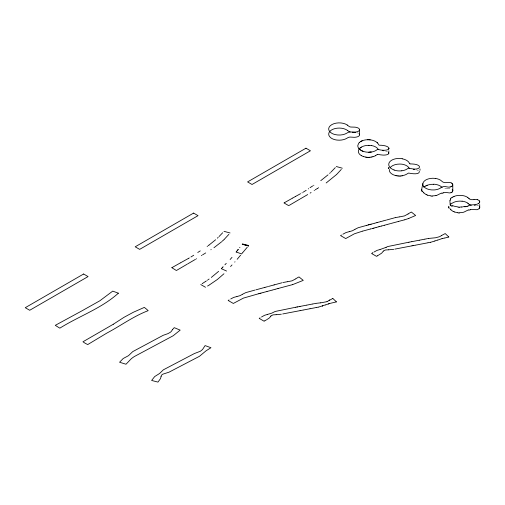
<?xml version="1.0" encoding="UTF-8"?>
<svg xmlns="http://www.w3.org/2000/svg" width="505" height="505" viewBox="0 0 505 505"><rect width="100%" height="100%" fill="white"/><g stroke="black" fill="none" stroke-linecap="round" stroke-linejoin="round"><path stroke-width="0.38" stroke-dasharray="2.52 1.89" d="M447.398 188.46L448.92 188.333A3.175 1.831 0 0 1 449.229 188.346A3.889 2.247 0 0 1 450.51 188.58A4.356 2.519 0 0 1 450.782 188.668A4.185 2.405 0.1 0 1 451.331 188.895M447.316 188.472L445.947 188.599A4.103 2.367 0 0 1 445.637 188.605A4.248 2.449 0 0 1 444.324 188.46A4.848 2.796 0 0 1 444.028 188.39A4.393 2.538 0 0 1 443.144 188.106M416.398 169.794L418.519 170.627M357.205 132.783L358.02 133.105A4.608 2.658 0 0 1 358.556 133.415M387.48 151.828L387.303 151.74A6.716 3.876 0 0 0 386.836 151.525L386.666 151.462A8.055 4.652 0 0 0 386.136 151.273L385.959 151.216A9.216 5.321 0 0 0 385.668 151.128M478.494 205.813A4.204 2.418 0.1 0 0 477.56 205.421L477.496 205.396A4.053 2.342 0 0 0 476.556 205.194"/><path stroke-width="0.76" d="M479.687 204.544L479.731 207.309M377.222 154.562L377.708 154.372A0.972 0.562 -0.1 0 1 377.923 154.341A1.584 0.915 -0.1 0 1 378.51 154.379A2.342 1.357 -0.1 0 1 378.737 154.423L379.482 154.618A7.916 4.583 -0.1 0 0 380.025 154.757L380.227 154.782A10.157 5.852 0 0 0 380.543 154.833L382.979 155.085A10.504 6.06 0 0 0 383.276 155.092L383.447 155.098A9.892 5.706 0 0 0 384.103 155.092L384.33 155.079A8.888 5.126 0 0 0 384.924 155.041L385.126 155.029A7.651 4.412 0 0 0 385.732 154.953L385.902 154.928A6.3 3.63 0 0 0 386.521 154.808L386.678 154.77A4.93 2.841 0 0 0 387.266 154.599L387.436 154.536A3.699 2.134 0 0 0 387.928 154.315A3.207 1.85 0 0 0 388.086 154.221A2.765 1.597 0 0 0 388.446 153.949A2.468 1.427 0 0 0 388.553 153.829A2.329 1.345 0 0 0 388.736 153.501A2.26 1.3 0 0 0 388.762 153.369L388.831 150.85M421.536 190.076L422.843 183.65M419.977 170.318L420.027 168.967M449.873 200.548L450.189 204.563M421.555 189.956L421.927 189.571M358.784 149.714L358.411 150.913A9.526 5.498 0 0 0 358.373 151.21L358.367 151.311A9.021 5.208 0 0 0 358.38 151.689L358.392 151.822A10.176 5.871 0 0 0 358.443 152.119L358.493 152.34A10.523 6.073 0 0 0 358.594 152.63L358.645 152.762A10.435 6.022 0 0 0 358.796 153.097L358.866 153.223A10.416 6.009 0 0 0 359.061 153.545L359.15 153.671A10.365 5.984 0 0 0 359.39 153.981L359.491 154.101A10.321 5.953 0 0 0 359.775 154.404L359.895 154.517A10.27 5.927 0 0 0 360.223 154.808L360.355 154.915A10.226 5.902 0 0 0 360.722 155.186L360.873 155.287A10.182 5.877 0 0 0 361.271 155.54L361.435 155.641M450.277 199.406L450.864 198.56M270.484 316.597L270.958 315.972M270.383 316.749L269.493 317.822A9.563 5.523 0 0 1 269.077 318.169L267.088 319.463M248.176 246.131L248.668 245.499L242.476 243.947L242.242 244.294L248.315 245.821M236.125 252.09L237.476 250.379M239.925 247.343L239.66 247.671M238.341 249.318L237.703 250.095M241.939 253.542L242.741 252.576M237.217 250.695L237.571 250.265M238.038 249.691L237.268 250.638M241.579 253.983L236.22 251.957M232.01 257.361L230.135 259.494M240.506 255.29L240.235 255.618M239.97 255.94L237.161 259.292M342.327 168.209L336.298 166.524M247.248 247.242L242.981 252.292M230.57 266.526L232.022 264.942M228.891 234.333L224.466 239.118M341.273 169.446L336.892 174.187M224.902 264.803L226.265 263.351M479.359 202.865L478.469 203.566M223.986 231.328L230.046 232.969M235.002 261.779L234.718 262.101M383.345 251.086L381.856 252.954A9.563 5.523 0 0 1 381.458 253.283L379.444 254.596M450.17 204.929L450.889 204.171M223.172 266.747L222.875 267.069M335.295 167.635L331.122 171.959M222.68 232.767L219.025 236.561M222.812 267.139L222.25 267.738M226.581 271.052L221.335 268.685M222.187 267.808L221.493 268.521M479.176 208.723L477.124 209.695L470.439 209.493M271.021 315.903L273.053 314.868L276.065 314.697M383.409 251.017L385.441 249.981L388.446 249.817M359.251 142.669L359.371 142.555A10.914 6.35 1.9 0 1 359.699 142.265L359.831 142.151A10.857 6.319 1.9 0 1 360.204 141.873L360.349 141.772A10.763 6.262 1.9 0 1 362.016 140.876L362.199 140.794M224.214 239.364L223.122 240.418M223.961 273.754L217.39 279.461L209.386 284.927M336.576 174.503L326.167 182.974M218.173 237.388L217.352 238.164M330.459 172.603L329.613 173.398M218.614 271.355L211.324 277.434M222.838 240.683L222.307 241.175M448.964 206.305L448.49 206.936M360.059 148.06L359.951 148.154A10.599 6.117 0 0 0 359.819 148.281L359.528 148.584A9.387 5.416 0 0 0 359.276 148.893L359.181 149.019A8.989 5.189 0 0 0 359.049 149.221M215.629 239.755L208.988 245.108M328.054 174.825L320.77 180.664M221.745 241.68L213.943 247.747M424.844 186.56L425.033 186.414A10.138 5.826 -0.2 0 1 433.479 184.306M360.538 147.668L360.4 147.776A10.416 6.009 0 0 0 360.04 148.11M295.709 278.842L298.051 277.378A17.725 10.233 0 0 1 298.651 277.1L299.017 276.942L303.259 280.376L292.622 284.624M408.072 213.975L410.439 212.491A17.725 10.233 0 0 1 411.038 212.214L411.405 212.056L415.64 215.49L408.88 218.375M408.046 213.994L404.499 215.913L399.619 216.872M295.507 278.994L292.048 280.824L287.326 281.752M208.836 245.215L208.382 245.544M197.745 252.494L200.239 250.89M310.057 187.664L312.652 185.985M242.608 294.2L245.834 292.597L255.063 290.053M354.914 229.377L352.433 230.76L349.252 231.662M355.072 229.257L358.146 227.736L366.314 225.476M209.114 279.038L208.294 279.618M242.4 294.352L239.995 295.665L237.009 296.523M441.843 235.355L445.208 233.569L448.819 236.99M207.612 246.093L207.126 246.434M329.342 300.33L332.789 298.468M329.595 300.147L329.172 300.443M441.698 235.456L439.767 236.605A2.418 1.395 0 0 1 439.571 236.693L435.562 237.767L428.448 238.455M329.689 300.084L327.379 301.491A2.418 1.395 0 0 1 327.183 301.58L327.07 301.624M308.637 188.662L308.296 188.895M207.77 279.978L207.429 280.212M441.073 187.639L442.096 187.039A3.541 2.045 0 0 1 442.348 186.938A4.324 2.493 0 0 1 443.56 186.642A4.823 2.784 0 0 1 443.857 186.597A4.034 2.329 0 0 1 445.17 186.566A3.762 2.171 0 0 1 445.467 186.597L448.257 187.115A3.276 1.894 0 0 0 448.56 187.128A3.945 2.279 0 0 0 449.86 187.027A4.324 2.5 0 0 0 450.151 186.97M441.023 187.677L440.764 187.854A15.125 8.73 0 0 1 440.101 188.277L439.88 188.403A9.223 5.321 0 0 1 438.864 188.883L438.675 188.958A10.428 6.022 0 0 1 437.469 189.362L437.229 189.432A10.087 5.826 0 0 1 435.966 189.71L435.67 189.76A10.169 5.871 0 0 1 434.382 189.918L434.079 189.937A10.15 5.858 0 0 1 422.837 183.738A10.15 5.858 0 0 1 435.354 178.416L435.651 178.461M315.227 189.811L316.982 188.725M202.568 254.88L204.626 253.592M206.4 280.906L205.636 281.418M314.47 190.322L314.142 190.543M201.811 255.391L201.419 255.644M205.295 281.639L202.884 283.204M193.743 255.233L190.909 257.007M306.182 190.316L303.271 192.14M211.204 249.565L210.869 249.779M202.53 283.425L202.177 283.646M311.074 192.512L310.108 193.112M313.876 185.24L313.548 185.442M200.756 284.536L205.497 287.269M209.026 285.148L207.555 286.045M261.514 317.001L264.374 315.41A10.681 6.167 0 0 1 264.91 315.189L267.555 314.426M374.066 252.014L376.762 250.524A10.681 6.167 0 0 1 377.292 250.303L379.943 249.539M377.33 255.846L378.946 254.886M377.14 154.612L375.392 155.717M264.91 320.751L266.558 319.772M377.21 255.921L376.496 256.338L371.592 253.504L372.482 252.967M372.999 252.664L372.709 252.841M264.727 320.864L264.109 321.224L259.204 318.39L260.1 317.853M360.759 141.514L360.923 141.419A10.719 6.237 1.9 0 1 362.697 140.605L362.906 140.535A10.618 6.174 1.9 0 1 363.43 140.365L363.638 140.308A10.548 6.136 1.9 0 1 364.976 139.999L365.203 139.961A10.536 6.123 1.9 0 1 365.79 139.872L366.018 139.841A10.453 6.079 1.9 0 1 366.617 139.784L366.851 139.765A10.409 6.054 1.9 0 1 372.45 140.276L372.665 140.339A10.441 6.073 1.9 0 1 375.329 141.381L375.493 141.476A10.573 6.148 1.9 0 1 376.496 142.113L376.642 142.227A10.643 6.186 1.9 0 1 377.008 142.517L377.14 142.637M196.514 258.724L196.199 258.913M318.661 187.727L318.055 188.087M205.724 252.942L205.15 253.283M317.62 188.346L317.304 188.535M230.741 298.966L233.436 297.533A10.845 6.262 0 0 1 233.828 297.376L236.87 296.549M342.889 234.219L345.818 232.653A10.845 6.262 0 0 1 346.215 232.489L349.182 231.681M195.435 259.362L187.841 263.799M468.16 205.958L469.524 205.27A4.217 2.462 -1.8 0 1 470.78 204.961L475.527 204.645A3.718 0.581 -17.5 0 0 476.985 204.197L478.424 203.591M307.709 194.545L300.14 198.964M176.895 270.219L187.254 264.134M289.283 205.333L299.635 199.254M176.39 270.516L171.826 267.694M292.622 198.086L284.328 202.745M292.824 197.973L295.299 196.584M180.436 262.859L188.169 258.579M180.209 262.991L171.94 267.631M302.325 192.689L302.009 192.872M341.462 235.052L340.547 235.582L345.71 238.562L354.384 233.809L362.596 231.132M229.074 299.938L228.159 300.469L233.323 303.448L243.429 298.101L258.371 293.815M361.479 147.056L361.643 146.961A10.34 5.965 0 0 1 362.085 146.734L362.268 146.646A10.289 5.94 0 0 1 362.741 146.444L362.931 146.368A10.245 5.908 0 0 1 364.162 145.951L364.364 145.894A10.15 5.858 0 0 1 365.696 145.604L365.917 145.566A10.062 5.807 0 0 1 367.305 145.402L367.539 145.389A9.936 5.719 0 0 1 368.132 145.371L368.36 145.358M189.331 257.922L188.403 258.446M468.078 206.002L467.081 206.463M300.557 193.693L295.412 196.521M380.126 249.502L386.123 247.33M386.085 247.355L387.278 246.718A6.975 4.027 0 0 1 387.644 246.566L408.539 242.28M425.942 185.846L426.169 185.72A10.157 5.871 0 0 1 427.211 185.228M451.508 192.474L451.262 192.601A3.548 2.557 16.9 0 1 451.041 192.746M434.824 241.03L430.733 242.248M434.849 241.018L435.676 240.632A5.183 2.992 0 0 1 435.859 240.563L437.702 240.077M322.405 305.935L322.708 305.784L322.348 305.961M408.81 218.412L404.89 219.763M322.739 305.771L318.554 307.097M322.777 305.752L323.288 305.519A5.183 2.992 0 0 1 323.471 305.449L325.315 304.963M328.439 303.985L328.673 303.877M329.632 303.486L329.607 303.499A2.405 1.389 0 0 0 329.399 303.568L325.517 304.925M454.083 196.42L454.165 196.382A10.157 5.858 0 0 1 461.911 195.467L462.031 195.486A10.201 5.89 0 0 1 463.495 195.732L463.609 195.757A10.005 5.776 0 0 1 464.985 196.136L465.086 196.174A10.637 6.142 0 0 1 466.336 196.679L466.431 196.723A9.361 5.404 0 0 1 467.529 197.329M326.912 301.687L320.606 302.849M448.781 237.003L444.987 237.975M336.362 301.902L329.677 303.473M336.437 301.876L332.827 298.455M451.009 192.702L449.816 192.91A4.709 4.173 45.2 0 1 449.526 192.929L446.262 192.493L443.314 192.714M442.121 238.568L444.671 238.025M442.203 238.543L441.995 238.612A2.405 1.389 0 0 0 441.78 238.688L437.873 240.045M442.008 193.024L441.749 193.106A13.117 11.255 -37.9 0 0 440.461 193.541L437.242 195.151A9.74 9.576 62.3 0 1 435.998 195.599M395.2 217.661L399.404 216.891M282.819 282.548L287.137 281.765M375.404 155.723A8.446 4.867 -0.1 0 1 374.956 155.95L374.123 156.297A10.068 5.814 0 0 1 373.599 156.493L373.422 156.55A10.245 5.908 0 0 1 372.867 156.714L372.873 156.72M395.043 217.706L394.531 217.851M372.791 156.739L372.69 156.771A10.119 5.858 0.1 0 1 372.122 156.922L371.895 156.954A10.169 5.795 -0.2 0 1 371.314 157.023M371.106 224.182L370.79 224.27M386.71 219.965L393.951 218.002M383.497 220.836L386.085 220.136M375.954 227.528L374.072 228.039M387.714 224.353L390.081 223.715M466.999 206.488L465.888 206.678M268.401 286.461L273.577 285.054M274.329 284.852L281.803 282.825M275.212 289.27L277.649 288.614M278.35 288.418L292.502 284.65M366.441 225.445L367.488 225.161M368.492 224.889L368.858 224.788M370.91 224.239L374.079 223.38M380.492 221.651L383.099 220.944M367.81 225.072L368.574 224.864M370.916 228.891L371.503 228.727M372.924 228.348L373.321 228.241M384.469 225.236L387.322 224.46M398.666 221.386L390.624 223.564M372.254 228.525L372.848 228.367M398.811 221.341L404.751 219.795M274.291 284.864L273.893 284.971M258.528 293.777L259.078 293.626M259.791 293.437L260.46 293.253M263.137 292.534L263.37 292.471M272.283 290.066L274.941 289.346M278.236 288.45L277.889 288.544M435.96 195.599L432.413 195.927M369.502 224.618L368.978 224.757M376.427 222.749L374.451 223.279M369.546 224.605L370.708 224.289M377.374 222.49L380.107 221.758M376.667 222.686L377.26 222.522M373.99 228.058L373.517 228.184M376.149 227.477L378.542 226.833M379.432 226.593L381.502 226.032M362.824 231.069L370.758 228.929M381.622 226L384.374 225.262M378.744 226.777L379.35 226.612M255.991 289.807L264.873 287.408M264.948 287.389L267.669 286.657M259.235 293.582L259.595 293.487M261.129 293.07L262.707 292.647M263.761 292.363L266.962 291.499M267.044 291.48L271.898 290.173M260.144 293.336L260.933 293.127M267.252 314.495L271.677 313.195L274.897 311.604A6.975 4.027 0 0 1 275.257 311.446L295.475 307.293M428.36 238.474L427.722 238.6M316.061 303.341L320.53 302.849M315.808 303.391L315.423 303.467M428.777 242.621L430.639 242.261M316.389 307.507L318.257 307.147M424.995 239.118L427.154 238.707M427.981 242.772L428.398 242.69M312.614 304.004L314.773 303.593M315.593 307.659L316.098 307.564M409.435 242.11L411.607 241.693M411.815 241.655L412.408 241.541M412.8 241.466L419.169 240.241M424.787 239.162L419.251 240.228M411.941 245.853L412.402 245.765M412.528 245.739L413.185 245.613M415.823 245.108L427.653 242.836M295.602 307.267L299.263 306.573M306.952 305.096L312.355 304.054M282.718 313.952L300.014 310.651M300.14 310.625L303.063 310.07M303.436 309.994L309.969 308.744M310.051 308.725L315.12 307.753M408.665 242.255L409.132 242.166M413.273 245.594L415.451 245.184M394.815 249.123L411.689 245.897M300.115 306.409L299.389 306.548M297.003 307.002L297.369 306.933M300.361 306.358L306.699 305.146M393.685 249.337L388.515 249.817M281.348 314.211L276.203 314.703M371.308 157.068L369.944 157.263M371.396 152.024L371.194 152.055A10.409 6.054 1.9 0 1 363.972 151.582L363.783 151.525A10.453 6.079 1.9 0 1 361.17 150.421L361.018 150.332A10.611 6.174 1.9 0 1 359.112 148.817L358.998 148.691M401.86 175.816L400.837 175.955A9.197 5.366 -0.2 0 1 400.629 175.948L400.56 175.993M473.968 199.633L471.733 199.683A4.482 2.588 0 0 1 470.837 199.494L470.793 199.481A4.476 2.588 0 0 1 469.511 198.938M474.043 199.626L475.666 199.475A3.882 2.241 0 0 1 477.156 199.639L477.269 199.664M474.302 205.276L475.489 205.15M370.607 152.131L370.399 152.15A10.466 6.085 1.9 0 1 369.767 152.201L369.534 152.213M463.034 206.873L461.418 207.012M465.793 206.684L464.461 206.766M461.362 207.012L459.702 207.075M367.457 139.733L367.697 139.727A10.441 6.073 1.9 0 1 368.303 139.727L368.543 139.727M368.877 157.345L368.454 157.352M452.505 206.015L451.647 205.996M352.193 132.247L354.788 132.291A6.445 3.724 0 0 1 355.293 132.348A7.322 4.229 0 0 1 355.798 132.43M368.688 152.232L368.928 152.232A10.504 6.111 1.9 0 0 372.002 151.917L372.223 151.872A10.662 6.199 1.9 0 0 375.512 150.717L376.37 150.212A8.345 4.854 1.9 0 0 376.705 149.979L377.21 149.587A1.174 0.682 1.9 0 1 377.387 149.499A1.086 0.631 1.9 0 1 377.942 149.404A1.143 0.663 1.9 0 1 378.176 149.411L378.965 149.606A7.689 4.469 1.9 0 0 379.526 149.764L379.747 149.821A8.541 4.968 1.9 0 0 380.259 149.922L381.389 150.111A10.441 6.073 1.9 0 0 381.913 150.168L383.074 150.256A10.378 6.035 1.9 0 0 383.68 150.275L383.92 150.275A9.614 5.593 1.9 0 0 384.526 150.256L384.766 150.25A8.471 4.924 1.9 0 0 385.365 150.2L385.599 150.174A7.095 4.122 1.9 0 0 386.186 150.092L386.407 150.048A5.795 3.371 1.9 0 0 386.969 149.916L387.177 149.859A4.513 2.626 1.9 0 0 387.688 149.676A3.952 2.298 1.9 0 0 387.878 149.594A3.472 2.02 1.9 0 0 388.301 149.347A3.03 1.761 1.9 0 0 388.446 149.24A2.803 1.629 1.9 0 0 388.736 148.937M368.884 145.358L370.31 145.421A8.332 4.734 0.3 0 1 370.594 145.465L370.834 145.465A5.915 3.377 0.1 0 1 371.421 145.522M459.588 212.738L462.946 212.397A9.753 9.589 63.3 0 0 464.202 211.98L467.415 210.377A13.143 11.28 -37.9 0 1 468.836 209.84M368.082 157.352L367.88 157.345A9.627 5.542 0 0 1 367.558 157.289M433.511 184.224L433.827 184.237A10.157 5.871 0 0 1 435.159 184.331L435.462 184.394A10.207 5.89 0 0 1 436.737 184.634L437.027 184.704A9.999 5.776 0 0 1 438.22 185.064L438.491 185.158A10.637 6.142 0 0 1 439.565 185.625L439.805 185.745A9.134 5.277 0 0 1 440.739 186.301L440.928 186.446A14.834 8.566 0 0 1 441.597 187.001L442.134 187.488M367.552 157.326L367.173 157.301M369.155 139.759L369.389 139.771A10.359 6.022 1.9 0 1 369.995 139.828L370.234 139.853M398.268 176.018L397.788 175.98M413.311 169.276L414.731 169.44M431.036 195.845L427.609 195.233M458.022 212.655L454.746 212.1M382.588 150.591L383.844 150.743M458.168 206.981L453.711 206.116M462.1 201.16L462.22 201.179A10.201 5.89 0 0 1 463.685 201.445L463.798 201.47A10.024 5.789 0 0 1 465.168 201.867L465.275 201.905A10.554 6.092 0 0 1 466.513 202.429L466.607 202.48A9.324 5.385 0 0 1 467.687 203.111M371.409 145.547L372.406 145.749A9.791 5.65 0 0 1 372.955 145.882L373.157 145.945A10.176 5.877 0 0 1 373.681 146.109L373.877 146.179A10.106 5.833 0 0 1 374.375 146.368L374.565 146.444A10.169 5.871 0 0 1 375.032 146.658L375.209 146.74A10.207 5.89 0 0 1 376.212 147.321L376.364 147.422A10.352 5.978 0 0 1 376.73 147.694L376.869 147.801A10.157 5.864 0 0 1 377.197 148.085L377.317 148.205A9.974 5.757 0 0 1 377.57 148.464L378.043 149.057A9.21 5.321 -0.1 0 1 378.245 149.379L378.409 149.714M402.239 158.734L401.639 158.627A10.384 6.041 1.9 0 0 400.945 158.532L399.998 158.45A10.731 6.243 1.9 0 0 389.14 162.717A10.731 6.243 1.9 0 0 394.146 169.996M395.712 175.614L396.621 175.809M365.797 157.118L364.724 156.885A8.301 4.829 -0.1 0 1 364.155 156.695L363.783 156.632M419.421 171.391C419.687 174.459 413.822 173.834 411.55 173.562A9.14 5.277 0 0 1 410.439 173.354L408.501 173.076L406.544 174.238A9.582 5.473 -0.4 0 1 402.51 175.614M242.406 244.167L248.409 245.853M363.373 156.499L363.221 156.449A9.911 5.719 0 0 1 362.704 156.247L362.514 156.171A10.068 5.814 0 0 1 361.403 155.628M453.288 211.57L450.567 209.644M426.302 194.741L423.449 192.676M361.624 150.667L361.807 150.761A10.466 6.085 1.9 0 0 362.975 151.26M283.987 202.928L288.721 205.661M469.606 204.67L468.703 203.957M409.883 163.759L409.681 163.607A2.014 1.174 1.9 0 1 409.505 163.38L409.366 163.102A10.182 5.921 1.9 0 0 402.201 158.81M360.576 150.054L360.437 149.96A10.668 6.205 1.9 0 1 358.733 148.363L358.664 148.268A10.826 6.3 1.9 0 1 357.818 145.958L357.811 145.844A10.914 6.35 1.9 0 1 357.824 145.459L358.613 143.42A10.826 6.3 1.9 0 1 359.238 142.707M469.435 198.882L468.558 198.162M467.605 197.386L468.488 198.105M347.244 125.07L349.365 126.61A3.541 2.045 0 0 0 350.906 127.039L354.788 127.146A6.445 3.724 0 0 1 355.545 127.241A7.322 4.229 0 0 1 357.199 127.639L357.824 127.872A4.652 2.683 0 0 1 358.727 128.384A4.816 2.784 0 0 1 359.156 128.775L359.573 129.488A3.08 1.78 0 0 1 359.497 130.202L358.777 130.997A4.766 2.752 0 0 1 357.597 131.603L356.435 131.919A6.843 3.952 0 0 1 353.904 132.152L350.319 131.919A3.889 2.247 0 0 0 347.995 132.468L346.714 133.219A10.441 6.028 0 0 1 335.339 134.62A11.893 6.862 0 0 1 333.458 134.065A9.26 5.347 0 0 1 332.082 133.453A10.542 6.085 0 0 1 331.949 124.558A10.542 6.085 0 0 1 347.307 125.038M347.402 130.334L349.365 131.755A3.541 2.045 0 0 0 350.199 132.051M377.469 142.947L377.999 143.559A10.302 5.991 1.9 0 1 378.207 143.849L378.295 143.982A7.67 4.463 1.9 0 1 378.479 144.323L378.529 144.443A4.375 2.544 1.9 0 0 378.718 144.802A1.767 1.029 1.9 0 0 378.845 144.922A1.351 0.789 1.9 0 0 379.034 145.068L379.274 145.175A0.978 0.568 1.9 0 0 379.489 145.219L380.732 145.257A8.408 4.892 1.9 0 1 380.959 145.257L381.193 145.263A9.292 5.404 1.9 0 1 381.578 145.282L384.52 145.692A10.573 6.148 1.9 0 1 385.094 145.831L385.309 145.888A9.601 5.58 1.9 0 1 385.864 146.052L386.072 146.128A8.471 4.93 1.9 0 1 386.596 146.317L386.792 146.399A7.203 4.191 1.9 0 1 387.278 146.627L387.461 146.721A5.82 3.384 1.9 0 1 387.897 146.98L388.055 147.088A4.558 2.651 1.9 0 1 388.408 147.384A4.021 2.336 1.9 0 1 388.528 147.504A3.51 2.039 1.9 0 1 388.774 147.832A3.118 1.812 1.9 0 1 388.844 147.971A2.815 1.641 1.9 0 1 388.932 148.319A2.613 1.521 1.9 0 1 388.736 148.943M359.276 134.059L359.573 134.639A3.08 1.78 0 0 1 359.497 135.353L358.777 136.142A4.766 2.752 0 0 1 357.597 136.748L356.435 137.063A7.057 4.078 0 0 1 354.674 137.284A6.092 3.516 0 0 1 353.904 137.297L350.319 137.07A3.889 2.247 0 0 0 347.995 137.612L346.714 138.37A10.611 6.123 0 0 1 337.264 140.087A9.601 5.542 0 0 1 335.339 139.771A11.893 6.862 0 0 1 333.458 139.21A9.368 5.41 0 0 1 332.082 138.597A11.495 6.634 0 0 1 330.68 137.682A10.485 6.054 0 0 1 332.833 129.305A10.485 6.054 0 0 1 347.377 130.347M409.258 168.405L409.195 168.266A10.068 5.871 -0.2 0 0 402.51 164.276A6.123 3.459 0.3 0 0 401.481 164.157L401.406 164.131A9.204 5.277 0.2 0 0 401.166 164.106L399.758 164.056A10.447 6.009 0.1 0 0 389.917 167.963M388.598 167.931L388.698 168.664L388.553 167.54M452.796 190.776L452.783 184.937A4.097 2.367 0 0 0 452.796 184.798M359.598 129.633L359.598 134.778M377.134 142.618A10.441 6.073 1.9 0 1 377.456 142.928M388.926 148.457A2.588 1.502 1.9 0 1 388.818 148.805M368.454 145.345A10.245 5.908 0 0 1 368.978 145.345M361.037 147.391A10.365 5.984 0 0 1 361.447 147.138M360.519 147.713A10.435 6.022 0 0 1 360.898 147.447M363.707 156.626A10.435 6.009 0.1 0 1 363.385 156.518M366.245 157.143A5.334 3.163 0.1 0 1 365.835 157.061M366.434 157.244A3.674 2.279 -0.8 0 1 366.213 157.213M366.864 157.364A6.496 3.971 -0.6 0 1 366.409 157.32M368.454 157.383A9.967 5.782 0 0 1 368.082 157.383M369.49 157.27A5.946 3.516 0.1 0 1 368.902 157.295M369.957 157.295A8.086 4.816 0 0 1 369.736 157.32M388.762 153.369A2.43 1.401 0 0 0 388.736 153.028A2.613 1.509 0.1 0 0 388.686 152.901A3.03 1.749 0.1 0 0 388.509 152.617M401.797 170.785A10.46 6.085 1.9 0 1 399.834 170.924L399.215 170.924A10.359 6.022 1.9 0 1 396.545 170.671L395.914 170.551A10.46 6.085 1.9 0 1 394.058 170.04M401.797 170.797A10.744 6.249 1.9 0 0 406.853 169.137L406.967 169.074A11.609 6.748 1.9 0 0 407.295 168.859L408.476 168.133L409.89 168.323A7.834 4.558 1.9 0 0 411.165 168.632C420.861 170.829 423.335 164.377 411.922 163.955A7.809 4.545 1.9 0 0 411.55 163.948L410.887 163.948A1.818 1.054 1.9 0 1 409.839 163.816M402.592 175.759A10.327 5.946 0 0 1 401.892 175.885M400.572 176.037A6.18 3.731 0.1 0 1 399.48 176.087M399.398 175.986A9.728 5.568 0 0 1 398.281 175.955M397.814 175.854A5.126 2.967 -0.1 0 1 396.684 175.702M395.731 175.582A8.162 4.76 -0.3 0 1 395.068 175.418A10.447 6.009 0.1 0 1 389.336 169.409M435.657 178.442A10.169 5.871 0 0 1 436.901 178.688L437.178 178.783A10.094 5.826 0 0 1 438.34 179.142L438.599 179.237A10.435 6.022 0 0 1 439.64 179.698L439.868 179.818A9.305 5.372 0 0 1 440.777 180.367L442.658 181.888A3.99 2.304 0 0 0 442.879 182.015A4.255 2.456 0 0 0 443.983 182.412A5.006 2.891 0 0 0 444.267 182.482A4.356 2.512 0 0 0 445.555 182.646A3.421 1.976 0 0 0 445.858 182.646L448.749 182.374A3.668 2.121 0 0 1 449.052 182.374A3.838 2.216 0 0 1 450.321 182.564A4.217 2.437 0 0 1 450.599 182.646A4.191 2.424 0 0 1 451.647 183.1M452.448 185.701A4.097 2.367 0 0 1 452.316 185.865M451.653 183.107A4.097 2.367 0 0 1 451.855 183.239A4.128 2.386 0 0 1 450.144 186.97M452.518 183.889A4.097 2.367 0 0 1 452.619 184.06M451.514 186.471A4.059 2.342 0 0 1 451.287 186.591M442.058 193.295A13.136 11.299 -38.2 0 1 443.295 192.979M451.868 192.279A4.015 2.632 8.7 0 1 451.539 192.5M452.385 191.875A4.955 2.822 -2.9 0 1 452.234 192.045M452.657 191.117A4.52 2.456 -6.2 0 1 452.133 191.812M452.726 191.124A3.876 2.228 1 0 0 452.777 190.947A4.008 2.31 2 0 0 452.669 190.177A4.16 2.411 -0.2 0 0 452.6 190A4.16 2.418 -0.7 0 0 452.202 189.463M423.6 187.065A13.061 7.638 0.7 0 1 424.276 186.351M422.01 190.858A4.583 0.877 43.1 0 1 421.7 190.284M421.915 190.877A4.457 0.972 39.5 0 1 421.82 190.72M422.193 191.477A4.45 0.978 39.3 0 1 421.656 190.713M422.546 191.761A4.349 0.764 42 0 1 422.376 191.559M423.834 192.714A5.044 0.877 42 0 1 423.139 192.007M427.602 195.1A9.746 9.058 50 0 1 426.384 194.633M432.381 196.174A12.417 6.559 -0.1 0 1 430.992 196.091M459.683 207.277A10.119 6.685 -0.3 0 1 458.117 207.176M452.272 205.8A6.868 2.279 26.1 0 1 453.275 205.794M451.584 205.977A4.835 2.569 -81.6 0 1 450.839 205.598M450.776 205.567A4.236 2.254 -81.3 0 1 450.208 204.677M450.138 200.611A8.25 5.164 50.6 0 1 450.346 199.715M450.694 198.421A10.125 6.212 5.7 0 1 451.451 197.619M451.88 197.726A10.157 5.744 -1.2 0 1 452.884 197.083M452.871 196.975A10.15 5.896 0.2 0 1 454.052 196.407M477.263 199.671A4.135 2.38 0 0 1 479.453 200.971M479.441 201.015A4.122 2.361 0.6 0 1 479.744 201.867M479.725 201.937A4.135 2.392 -2 0 1 479.302 202.77M463.495 206.652A7.928 1.067 -7.9 0 1 465.067 206.558M469.012 210.13A13.092 11.274 -38.3 0 1 470.426 209.783M479.643 207.82A4.463 2.43 -6.1 0 1 479.062 208.609M479.567 206.88A4.021 2.317 2 0 1 479.737 207.751M479.504 206.696A4.154 2.411 -0.7 0 1 479.567 206.804M471.272 205.264A4.33 2.5 0 0 1 471.089 205.226L471.02 205.213A4.299 2.481 0 0 1 469.688 204.721M467.769 203.161A15.554 8.976 0 0 1 468.634 203.894M451.943 203.351A10.125 5.826 -0.1 0 1 462.062 201.249M450.807 203.812A12.474 7.285 0.6 0 1 451.413 203.218M449.052 207.782A4.57 0.877 43 0 1 448.674 207.113M449.21 208.395A4.438 0.972 39.3 0 1 448.579 207.505M450.965 209.619A5.164 0.909 42 0 1 450.189 208.836M454.734 211.936A10.031 9.324 50.1 0 1 453.345 211.418M459.531 213.009A12.202 6.432 0 0 1 457.934 212.921M161.082 376.503L160.54 378.573L157.97 382.096L151.639 380.454L154.688 376.566L159.605 373.466L163.323 369.849L194.381 353.55L200.378 351.246L202.511 349.555L205.087 345.584L210.945 347.724L206.034 350.83L199.462 356.303L168.998 372.191L162.642 374.237L161.392 375.272L161.082 376.503M172.363 329.759L171.542 331.072A10.043 5.801 0 0 1 170.311 332.296L168.02 333.609L163.216 335.295L132.733 351.625L128.535 355.653L123.176 358.531L119.578 362.243L126.01 364.231L131.066 358.967A28.722 16.583 0 0 1 132.449 357.843L132.948 357.477A32.768 18.919 0 0 1 134.538 356.435L173.215 335.737L180.171 330.125L174.25 327.663L172.363 329.759M118.378 293.19C101.316 308.536 79.083 316.098 59.83 328.162L55.272 325.34L82.852 310.348A28.16 16.261 0 0 1 83.723 309.836L99.826 300.797L112.735 291.12L118.378 293.19M113.29 324.248L82.959 341.778L84.417 342.775A22.132 12.776 0 0 0 86.014 343.703L87.737 344.562L105.949 333.628A84.928 49.036 0 0 1 107.477 332.738C121.086 325.46 133.642 316.187 148.18 310.657L146.942 309.546A33.955 19.6 0 0 0 145.661 308.467L144.329 307.406L133.421 312.223L123.927 317.361L113.29 324.248M83.615 274L25.25 307.703L29.707 310.272L88.072 276.576L83.615 274M193.585 213.085L135.195 246.8L139.651 249.369L198.042 215.66L193.585 213.085M305.973 148.199L247.583 181.914L252.039 184.483L310.43 150.774L305.973 148.199"/></g></svg>
